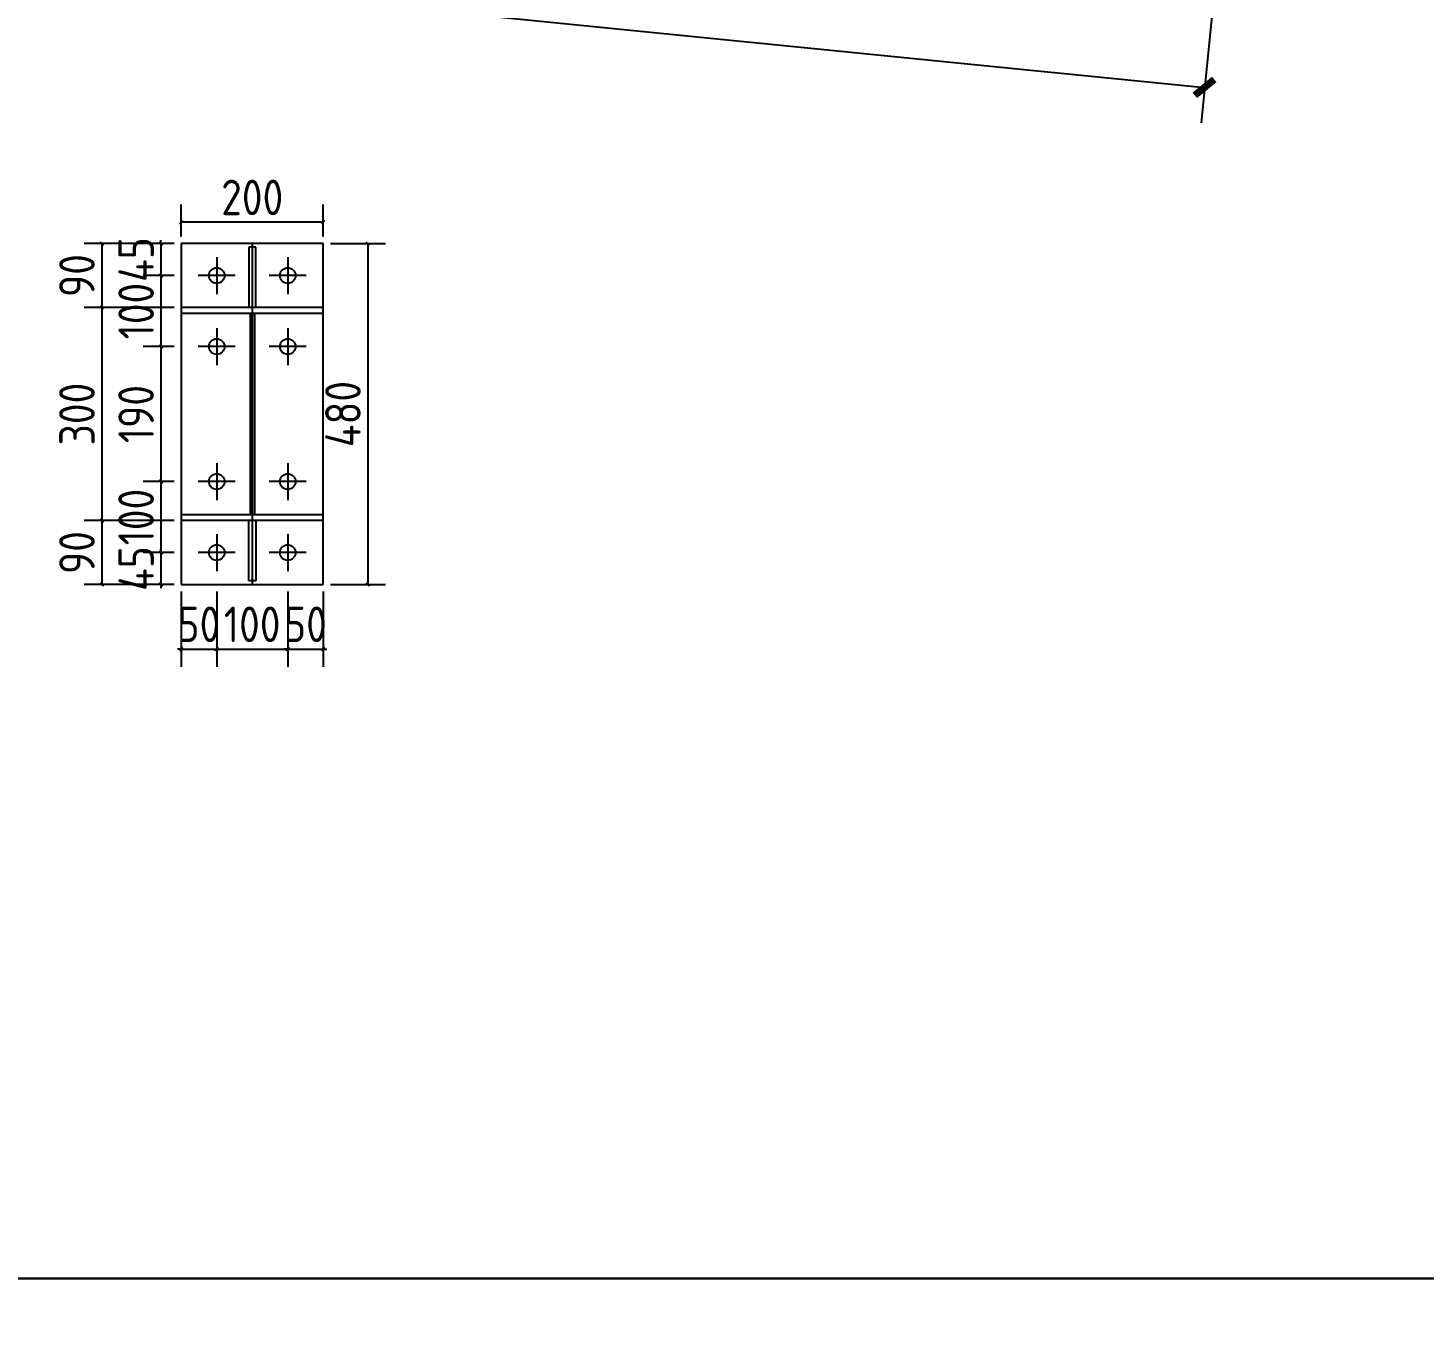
# Model space of a CAD drawing. Extents: x 533809 to 747315, y -17138 to 180511.
# Drawn here: x 667465 to 671395, y 138100 to 141783 of the extents above; entities that cross this region are included whole.
import ezdxf

# ---------------------------------------------------------------- set-up
doc = ezdxf.new("R2010")
doc.units = 0
doc.header["$LTSCALE"] = 1000
doc.header["$MEASUREMENT"] = 0
doc.layers.add('AXIS', color=3, linetype='Continuous')
doc.styles.get("Standard").update_dxf_attribs({"font": 'gbenor.shx', "bigfont": 'gbcbig.shx'})
doc.dimstyles.get("Standard").update_dxf_attribs({"dimscale": 100, "dimtxt": 3.5, "dimasz": 1, "dimexe": 2.5, "dimexo": 3, "dimgap": 1.5, "dimtad": 1, "dimdec": 0, "dimzin": 0, "dimdsep": 46, "dimtxsty": 'Standard', "dimblk": 'ARCHTICK', "dimcen": 0.09, "dimadec": 0, "dimazin": 0, "dimtfac": 1, "dimtdec": 0, "dimtix": 1, "dimtmove": 2, "dimatfit": 3, "dimfxl": 1, "dimtolj": 1, "dimtzin": 0, "dimarcsym": 0})

# ---------------------------------------------------------------- blocks, each defined once
blk = doc.blocks.new('_ArchTick')
at = {"color": 0, "linetype": 'ByBlock', "const_width": 0.4}
blk.add_lwpolyline([(-0.5, -0.5), (0.5, 0.5)], dxfattribs=at)
blk = doc.blocks.new('*D1009')
at = {"layer": 'AXIS', "color": 3, "lineweight": -2}
for p, q in [((666344.1, 142262), (666314.1, 141961.8)), ((666324, 142061.3), (670777.2, 141616)), ((670797.3, 141816.7), (670767.3, 141516.5))]:
    blk.add_line(p, q, dxfattribs=at)
at = {"layer": 'Defpoints', "color": 0}
for p in [(666354, 142361.5), (670807.2, 141916.2), (670777.2, 141616)]:
    blk.add_point(p, dxfattribs=at)
at = {"layer": 'AXIS', "color": 3, "lineweight": -2, "xscale": 50, "yscale": 50, "zscale": 50}
for p, rotation in [((666324, 142061.3), 174.2894068624277), ((670777.2, 141616), 354.2894068624278)]:
    blk.add_blockref('_ArchTick', p, dxfattribs=dict(at, rotation=rotation))
at = {"layer": 'AXIS', "color": 0, "insert": (668568.5, 142017.7), "char_height": 150, "attachment_point": 5, "rotation": 354.2894}
blk.add_mtext('\\A1;右下翼板 4475', dxfattribs=at)
blk = doc.blocks.new('*D1139')
at = {"color": 3, "lineweight": -2}
for p, q in [((667876.4, 141176.1), (667789.6, 141176.1)), ((667839.6, 141176.1), (667839.6, 141186.1)), ((667839.6, 141176.1), (667839.6, 141086.1)), ((667876.4, 141086.1), (667789.6, 141086.1)), ((667839.6, 141086.1), (667839.6, 141076.1))]:
    blk.add_line(p, q, dxfattribs=at)
at = {"layer": 'Defpoints', "color": 0}
for p in [(667896.4, 141176.1), (667839.6, 141086.1), (667896.4, 141086.1)]:
    blk.add_point(p, dxfattribs=at)
at = {"color": 3, "lineweight": -2, "xscale": 10, "yscale": 10, "zscale": 10}
for p, rotation in [((667839.6, 141176.1), 270), ((667839.6, 141086.1), 90)]:
    blk.add_blockref('_ArchTick', p, dxfattribs=dict(at, rotation=rotation))
at = {"color": 0, "insert": (667769.6, 141131.1), "char_height": 100, "attachment_point": 5, "rotation": 90}
blk.add_mtext('\\A1;45', dxfattribs=at)
blk = doc.blocks.new('*D1134')
at = {"color": 3, "lineweight": -2}
for p, q in [((667876.4, 141086.1), (667789.6, 141086.1)), ((667839.6, 141086.1), (667839.6, 140886.1)), ((667876.4, 140886.1), (667789.6, 140886.1))]:
    blk.add_line(p, q, dxfattribs=at)
at = {"layer": 'Defpoints', "color": 0}
for p in [(667896.4, 141086.1), (667839.6, 140886.1), (667896.4, 140886.1)]:
    blk.add_point(p, dxfattribs=at)
at = {"color": 3, "lineweight": -2, "xscale": 10, "yscale": 10, "zscale": 10}
for p, rotation in [((667839.6, 141086.1), 90), ((667839.6, 140886.1), 270)]:
    blk.add_blockref('_ArchTick', p, dxfattribs=dict(at, rotation=rotation))
at = {"color": 0, "insert": (667769.6, 140986.1), "char_height": 100, "attachment_point": 5, "rotation": 90}
blk.add_mtext('\\A1;100', dxfattribs=at)
blk = doc.blocks.new('*D1135')
at = {"color": 3, "lineweight": -2}
for p, q in [((667876.4, 140886.1), (667789.6, 140886.1)), ((667839.6, 140886.1), (667839.6, 140506.1)), ((667876.4, 140506.1), (667789.6, 140506.1))]:
    blk.add_line(p, q, dxfattribs=at)
at = {"layer": 'Defpoints', "color": 0}
for p in [(667896.4, 140886.1), (667839.6, 140506.1), (667896.4, 140506.1)]:
    blk.add_point(p, dxfattribs=at)
at = {"color": 3, "lineweight": -2, "xscale": 10, "yscale": 10, "zscale": 10}
for p, rotation in [((667839.6, 140886.1), 90), ((667839.6, 140506.1), 270)]:
    blk.add_blockref('_ArchTick', p, dxfattribs=dict(at, rotation=rotation))
at = {"color": 0, "insert": (667769.6, 140696.1), "char_height": 100, "attachment_point": 5, "rotation": 90}
blk.add_mtext('\\A1;190', dxfattribs=at)
blk = doc.blocks.new('*D1136')
at = {"color": 3, "lineweight": -2}
for p, q in [((667876.4, 140506.1), (667789.6, 140506.1)), ((667839.6, 140506.1), (667839.6, 140306.1)), ((667876.4, 140306.1), (667789.6, 140306.1))]:
    blk.add_line(p, q, dxfattribs=at)
at = {"layer": 'Defpoints', "color": 0}
for p in [(667896.4, 140506.1), (667839.6, 140306.1), (667896.4, 140306.1)]:
    blk.add_point(p, dxfattribs=at)
at = {"color": 3, "lineweight": -2, "xscale": 10, "yscale": 10, "zscale": 10}
for p, rotation in [((667839.6, 140506.1), 90), ((667839.6, 140306.1), 270)]:
    blk.add_blockref('_ArchTick', p, dxfattribs=dict(at, rotation=rotation))
at = {"color": 0, "insert": (667769.6, 140406.1), "char_height": 100, "attachment_point": 5, "rotation": 90}
blk.add_mtext('\\A1;100', dxfattribs=at)
blk = doc.blocks.new('*D1140')
at = {"color": 3, "lineweight": -2}
for p, q in [((667876.4, 140306.1), (667789.6, 140306.1)), ((667839.6, 140306.1), (667839.6, 140316.1)), ((667839.6, 140306.1), (667839.6, 140216.1)), ((667876.4, 140216.1), (667789.6, 140216.1)), ((667839.6, 140216.1), (667839.6, 140206.1))]:
    blk.add_line(p, q, dxfattribs=at)
at = {"layer": 'Defpoints', "color": 0}
for p in [(667896.4, 140306.1), (667839.6, 140216.1), (667896.4, 140216.1)]:
    blk.add_point(p, dxfattribs=at)
at = {"color": 3, "lineweight": -2, "xscale": 10, "yscale": 10, "zscale": 10}
for p, rotation in [((667839.6, 140306.1), 270), ((667839.6, 140216.1), 90)]:
    blk.add_blockref('_ArchTick', p, dxfattribs=dict(at, rotation=rotation))
at = {"color": 0, "insert": (667769.6, 140261.1), "char_height": 100, "attachment_point": 5, "rotation": 90}
blk.add_mtext('\\A1;45', dxfattribs=at)
blk = doc.blocks.new('*D1137')
at = {"color": 3, "lineweight": -2}
for p, q in [((667896.4, 140196.1), (667896.4, 139984)), ((667996.4, 140196.1), (667996.4, 139984)), ((667896.4, 140034), (667886.4, 140034)), ((667896.4, 140034), (667996.4, 140034)), ((667996.4, 140034), (668006.4, 140034))]:
    blk.add_line(p, q, dxfattribs=at)
at = {"layer": 'Defpoints', "color": 0}
for p in [(667896.4, 140216.1), (667996.4, 140216.1), (667996.4, 140034)]:
    blk.add_point(p, dxfattribs=at)
at = {"color": 3, "lineweight": -2, "xscale": 10, "yscale": 10, "zscale": 10}
blk.add_blockref('_ArchTick', (667896.4, 140034), dxfattribs=at)
at = {"color": 3, "lineweight": -2, "xscale": 10, "yscale": 10, "zscale": 10, "rotation": 180}
blk.add_blockref('_ArchTick', (667996.4, 140034), dxfattribs=at)
at = {"color": 0, "insert": (667946.4, 140104), "char_height": 100, "attachment_point": 5}
blk.add_mtext('\\A1;50', dxfattribs=at)
blk = doc.blocks.new('*D1138')
at = {"color": 3, "lineweight": -2}
for p, q in [((667996.4, 140196.1), (667996.4, 139984)), ((668196.4, 140196.1), (668196.4, 139984)), ((667996.4, 140034), (668196.4, 140034))]:
    blk.add_line(p, q, dxfattribs=at)
at = {"layer": 'Defpoints', "color": 0}
for p in [(667996.4, 140216.1), (668196.4, 140216.1), (668196.4, 140034)]:
    blk.add_point(p, dxfattribs=at)
at = {"color": 3, "lineweight": -2, "xscale": 10, "yscale": 10, "zscale": 10, "rotation": 180}
blk.add_blockref('_ArchTick', (667996.4, 140034), dxfattribs=at)
at = {"color": 3, "lineweight": -2, "xscale": 10, "yscale": 10, "zscale": 10}
blk.add_blockref('_ArchTick', (668196.4, 140034), dxfattribs=at)
at = {"color": 0, "insert": (668096.4, 140104), "char_height": 100, "attachment_point": 5}
blk.add_mtext('\\A1;100', dxfattribs=at)
blk = doc.blocks.new('*D1141')
at = {"color": 3, "lineweight": -2}
for p, q in [((668196.4, 140196.1), (668196.4, 139984)), ((668296.4, 140196.1), (668296.4, 139984)), ((668196.4, 140034), (668186.4, 140034)), ((668196.4, 140034), (668296.4, 140034)), ((668296.4, 140034), (668306.4, 140034))]:
    blk.add_line(p, q, dxfattribs=at)
at = {"layer": 'Defpoints', "color": 0}
for p in [(668196.4, 140216.1), (668296.4, 140216.1), (668296.4, 140034)]:
    blk.add_point(p, dxfattribs=at)
at = {"color": 3, "lineweight": -2, "xscale": 10, "yscale": 10, "zscale": 10}
blk.add_blockref('_ArchTick', (668196.4, 140034), dxfattribs=at)
at = {"color": 3, "lineweight": -2, "xscale": 10, "yscale": 10, "zscale": 10, "rotation": 180}
blk.add_blockref('_ArchTick', (668296.4, 140034), dxfattribs=at)
at = {"color": 0, "insert": (668246.4, 140104), "char_height": 100, "attachment_point": 5}
blk.add_mtext('\\A1;50', dxfattribs=at)
blk = doc.blocks.new('*D1142')
at = {"color": 3, "lineweight": -2}
for p, q in [((667876.4, 141176.1), (667623.1, 141176.1)), ((667673.1, 141176.1), (667673.1, 140996.1)), ((667876.4, 140996.1), (667623.1, 140996.1))]:
    blk.add_line(p, q, dxfattribs=at)
at = {"layer": 'Defpoints', "color": 0}
for p in [(667896.4, 141176.1), (667673.1, 140996.1), (667896.4, 140996.1)]:
    blk.add_point(p, dxfattribs=at)
at = {"color": 3, "lineweight": -2, "xscale": 10, "yscale": 10, "zscale": 10}
for p, rotation in [((667673.1, 141176.1), 90), ((667673.1, 140996.1), 270)]:
    blk.add_blockref('_ArchTick', p, dxfattribs=dict(at, rotation=rotation))
at = {"color": 0, "insert": (667603.1, 141086.1), "char_height": 100, "attachment_point": 5, "rotation": 90}
blk.add_mtext('\\A1;90', dxfattribs=at)
blk = doc.blocks.new('*D1143')
at = {"color": 3, "lineweight": -2}
for p, q in [((667876.4, 140996.1), (667623.1, 140996.1)), ((667673.1, 140996.1), (667673.1, 140396.1)), ((667876.4, 140396.1), (667623.1, 140396.1))]:
    blk.add_line(p, q, dxfattribs=at)
at = {"layer": 'Defpoints', "color": 0}
for p in [(667896.4, 140996.1), (667673.1, 140396.1), (667896.4, 140396.1)]:
    blk.add_point(p, dxfattribs=at)
at = {"color": 3, "lineweight": -2, "xscale": 10, "yscale": 10, "zscale": 10}
for p, rotation in [((667673.1, 140996.1), 90), ((667673.1, 140396.1), 270)]:
    blk.add_blockref('_ArchTick', p, dxfattribs=dict(at, rotation=rotation))
at = {"color": 0, "insert": (667603.1, 140696.1), "char_height": 100, "attachment_point": 5, "rotation": 90}
blk.add_mtext('\\A1;300', dxfattribs=at)
blk = doc.blocks.new('*D1144')
at = {"color": 3, "lineweight": -2}
for p, q in [((667876.4, 140396.1), (667623.1, 140396.1)), ((667673.1, 140396.1), (667673.1, 140216.1)), ((667876.4, 140216.1), (667623.1, 140216.1))]:
    blk.add_line(p, q, dxfattribs=at)
at = {"layer": 'Defpoints', "color": 0}
for p in [(667896.4, 140396.1), (667673.1, 140216.1), (667896.4, 140216.1)]:
    blk.add_point(p, dxfattribs=at)
at = {"color": 3, "lineweight": -2, "xscale": 10, "yscale": 10, "zscale": 10}
for p, rotation in [((667673.1, 140396.1), 90), ((667673.1, 140216.1), 270)]:
    blk.add_blockref('_ArchTick', p, dxfattribs=dict(at, rotation=rotation))
at = {"color": 0, "insert": (667603.1, 140306.1), "char_height": 100, "attachment_point": 5, "rotation": 90}
blk.add_mtext('\\A1;90', dxfattribs=at)
blk = doc.blocks.new('*D1145')
at = {"color": 3, "lineweight": -2}
for p, q in [((668316.4, 141176.1), (668471.8, 141176.1)), ((668421.8, 141176.1), (668421.8, 140216.1)), ((668316.4, 140216.1), (668471.8, 140216.1))]:
    blk.add_line(p, q, dxfattribs=at)
at = {"layer": 'Defpoints', "color": 0}
for p in [(668296.4, 141176.1), (668296.4, 140216.1), (668421.8, 140216.1)]:
    blk.add_point(p, dxfattribs=at)
at = {"color": 3, "lineweight": -2, "xscale": 10, "yscale": 10, "zscale": 10}
for p, rotation in [((668421.8, 141176.1), 90), ((668421.8, 140216.1), 270)]:
    blk.add_blockref('_ArchTick', p, dxfattribs=dict(at, rotation=rotation))
at = {"color": 0, "insert": (668351.8, 140696.1), "char_height": 100, "attachment_point": 5, "rotation": 90}
blk.add_mtext('\\A1;480', dxfattribs=at)
blk = doc.blocks.new('*D1146')
at = {"color": 3, "lineweight": -2}
for p, q in [((667896.4, 141196.1), (667896.4, 141286.1)), ((668296.4, 141196.1), (668296.4, 141286.1)), ((668296.4, 141236.1), (667896.4, 141236.1))]:
    blk.add_line(p, q, dxfattribs=at)
at = {"layer": 'Defpoints', "color": 0}
for p in [(667896.4, 141236.1), (667896.4, 141176.1), (668296.4, 141176.1)]:
    blk.add_point(p, dxfattribs=at)
at = {"color": 3, "lineweight": -2, "xscale": 10, "yscale": 10, "zscale": 10, "rotation": 180}
blk.add_blockref('_ArchTick', (667896.4, 141236.1), dxfattribs=at)
at = {"color": 3, "lineweight": -2, "xscale": 10, "yscale": 10, "zscale": 10}
blk.add_blockref('_ArchTick', (668296.4, 141236.1), dxfattribs=at)
at = {"color": 0, "insert": (668096.4, 141306.1), "char_height": 100, "attachment_point": 5}
blk.add_mtext('\\A1;200', dxfattribs=at)

msp = doc.modelspace()

# ---------------------------------------------------------------- linework, layer by layer
for p, q in [((667896.4, 141176.1), (667896.4, 140216.1)), ((668296.4, 141176.1), (667896.4, 141176.1)), ((668296.4, 140216.1), (668296.4, 141176.1)), ((667996.4, 141138.1), (667996.4, 141034.1)), ((668196.4, 141138.1), (668196.4, 141034.1)), ((668048.4, 141086.1), (667944.4, 141086.1)), ((668248.4, 141086.1), (668144.4, 141086.1)), ((667896.4, 140996.1), (667896.4, 140980.1)), ((667996.4, 140938.1), (667996.4, 140834.1)), ((668196.4, 140938.1), (668196.4, 140834.1)), ((668048.4, 140886.1), (667944.4, 140886.1)), ((668248.4, 140886.1), (668144.4, 140886.1)), ((667996.4, 140558.1), (667996.4, 140454.1)), ((668196.4, 140558.1), (668196.4, 140454.1)), ((668048.4, 140506.1), (667944.4, 140506.1)), ((668248.4, 140506.1), (668144.4, 140506.1)), ((667996.4, 140358.1), (667996.4, 140254.1)), ((668196.4, 140358.1), (668196.4, 140254.1)), ((668048.4, 140306.1), (667944.4, 140306.1)), ((668248.4, 140306.1), (668144.4, 140306.1)), ((667896.4, 140216.1), (668296.4, 140216.1))]:
    msp.add_line(p, q)
at = {"color": 1}
msp.add_line((668096.4, 141176.1), (668096.4, 140216.1), dxfattribs=at)
at = {"color": 2}
for p, q in [((668106.4, 141166.1), (668086.4, 141166.1)), ((668086.4, 141166.1), (668086.4, 140996.1)), ((668106.4, 140996.1), (668106.4, 141166.1)), ((668086.4, 140226.1), (668086.4, 140396.1)), ((668106.4, 140396.1), (668106.4, 140226.1)), ((668106.4, 140226.1), (668086.4, 140226.1))]:
    msp.add_line(p, q, dxfattribs=at)
at = {"color": 4}
for p, q in [((668296.4, 140996.1), (667896.4, 140996.1)), ((667896.4, 140980.1), (668296.4, 140980.1)), ((668090.4, 140980.1), (668090.4, 140412.1)), ((668102.4, 140980.1), (668102.4, 140412.1)), ((668296.4, 140412.1), (667896.4, 140412.1)), ((668296.4, 140396.1), (667896.4, 140396.1))]:
    msp.add_line(p, q, dxfattribs=at)
for points in [[(664149.1, 146662.3), (676029.1, 146662.3), (676029.1, 138262.3), (664149.1, 138262.3)], [(664149.1, 138262.3), (676029.1, 138262.3), (676029.1, 129862.3), (664149.1, 129862.3)]]:
    msp.add_lwpolyline(points, close=True)
for centre in [(667996.4, 141086.1), (668196.4, 141086.1), (667996.4, 140886.1), (668196.4, 140886.1), (667996.4, 140506.1), (668196.4, 140506.1), (667996.4, 140306.1), (668196.4, 140306.1)]:
    msp.add_circle(centre, 22)

# ---------------------------------------------------------------- dimensions: what is measured, and where the dimension line sits
for p2, distance, picture, middle in [((667896.4, 141176.1), -60.1, '*D1146', (668096.4, 141306.1)), ((668296.4, 140216.1), 125.4, '*D1145', (668351.8, 140696.1))]:
    dim = msp.add_aligned_dim(p1=(668296.4, 141176.1), p2=p2, distance=distance, dimstyle='Standard', override={"dimtxt": 1, "dimasz": 0.1, "dimexe": 0.5, "dimexo": 0.2, "dimgap": 0.2, "dimlfac": 0.5, "dimclrd": 3, "dimclre": 3})
    dim.commit()
    dim.dimension.update_dxf_attribs({"geometry": picture, "text_midpoint": middle})
for base, p1, p2, picture, middle in [((667673.1, 140996.1), (667896.4, 141176.1), (667896.4, 140996.1), '*D1142', (667603.1, 141086.1)), ((667839.6, 141086.1), (667896.4, 141176.1), (667896.4, 141086.1), '*D1139', (667769.6, 141131.1)), ((667839.6, 140886.1), (667896.4, 141086.1), (667896.4, 140886.1), '*D1134', (667769.6, 140986.1)), ((667673.1, 140396.1), (667896.4, 140996.1), (667896.4, 140396.1), '*D1143', (667603.1, 140696.1)), ((667839.6, 140506.1), (667896.4, 140886.1), (667896.4, 140506.1), '*D1135', (667769.6, 140696.1)), ((667839.6, 140306.1), (667896.4, 140506.1), (667896.4, 140306.1), '*D1136', (667769.6, 140406.1)), ((667673.1, 140216.1), (667896.4, 140396.1), (667896.4, 140216.1), '*D1144', (667603.1, 140306.1)), ((667839.6, 140216.1), (667896.4, 140306.1), (667896.4, 140216.1), '*D1140', (667769.6, 140261.1))]:
    dim = msp.add_linear_dim(base=base, p1=p1, p2=p2, angle=90, dimstyle='Standard', override={"dimtxt": 1, "dimasz": 0.1, "dimexe": 0.5, "dimexo": 0.2, "dimgap": 0.2, "dimlfac": 0.5, "dimclrd": 3, "dimclre": 3})
    dim.commit()
    dim.dimension.update_dxf_attribs({"geometry": picture, "text_midpoint": middle})
for base, p1, p2, picture, middle in [((667996.4, 140034), (667896.4, 140216.1), (667996.4, 140216.1), '*D1137', (667946.4, 140104)), ((668196.4, 140034), (667996.4, 140216.1), (668196.4, 140216.1), '*D1138', (668096.4, 140104)), ((668296.4, 140034), (668196.4, 140216.1), (668296.4, 140216.1), '*D1141', (668246.4, 140104))]:
    dim = msp.add_linear_dim(base=base, p1=p1, p2=p2, dimstyle='Standard', override={"dimtxt": 1, "dimasz": 0.1, "dimexe": 0.5, "dimexo": 0.2, "dimgap": 0.2, "dimlfac": 0.5, "dimclrd": 3, "dimclre": 3})
    dim.commit()
    dim.dimension.update_dxf_attribs({"geometry": picture, "text_midpoint": middle})
at = {"layer": 'AXIS', "color": 0}
dim = msp.add_linear_dim(base=(670777.2, 141616), p1=(666354, 142361.5), p2=(670807.2, 141916.2), angle=174.2894, text='右下翼板 4475', dimstyle='Standard', override={"dimtxt": 1.5, "dimasz": 0.5, "dimexe": 1, "dimexo": 1, "dimgap": 1, "dimclrd": 3, "dimclre": 3}, dxfattribs=at)
dim.commit()
dim.dimension.update_dxf_attribs({"geometry": '*D1009', "text_midpoint": (668568.5, 142017.7)})

doc.saveas('drawing.dxf')
